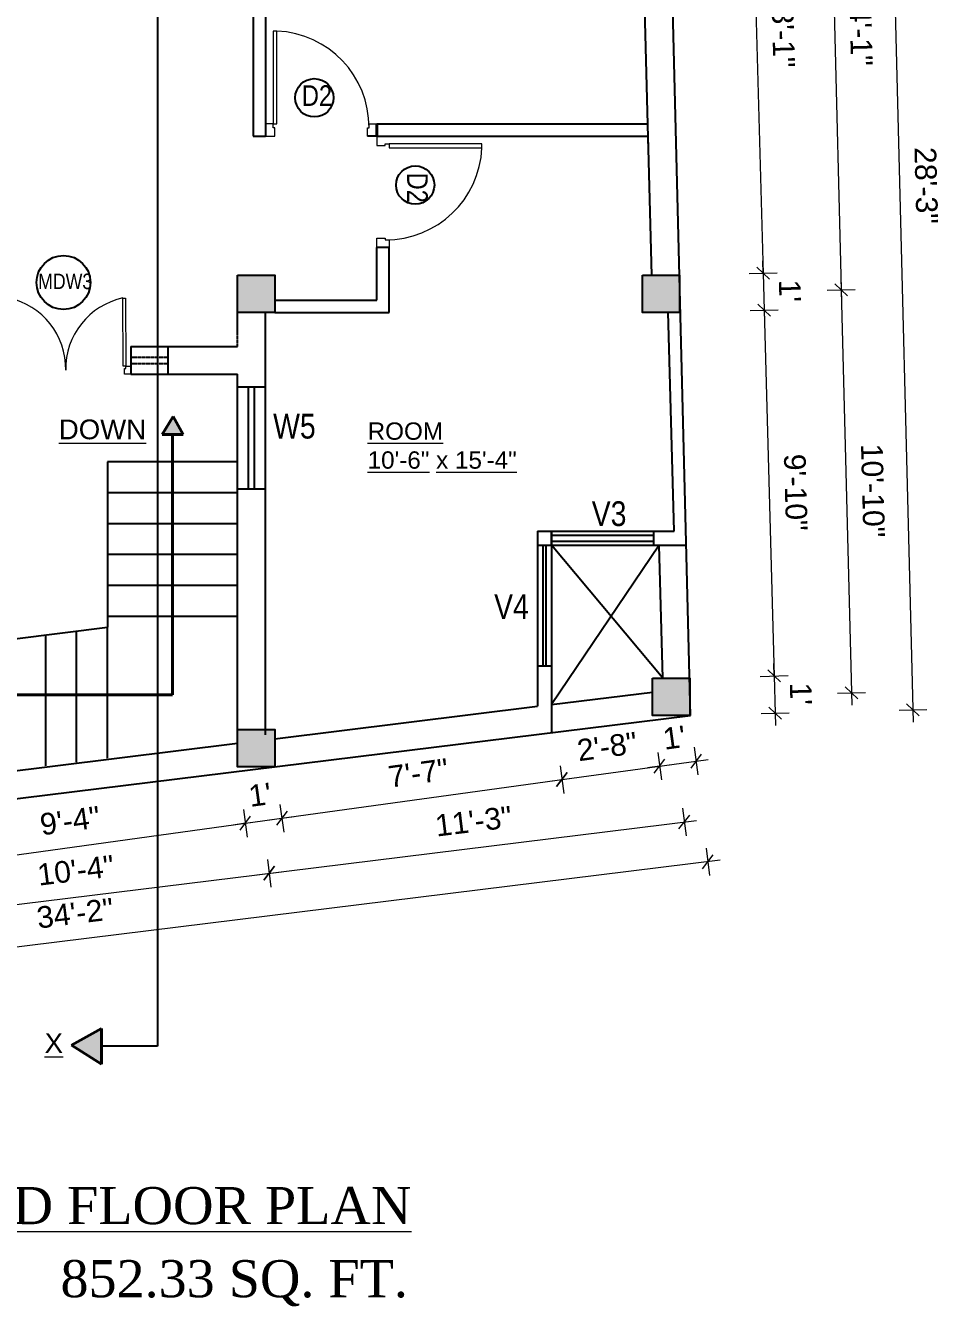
# Model space of a CAD drawing. Header units: inches. Extents: x -111 to 45239, y -6849 to 1261.
# Drawn here: x 22563.2 to 22859.1, y -2380.9 to -1966.8 of the extents above; entities that cross this region are included whole.
import ezdxf

# ---------------------------------------------------------------- set-up
doc = ezdxf.new("R2010")
doc.units = ezdxf.units.IN
doc.header["$LTSCALE"] = 0.5
doc.header["$MEASUREMENT"] = 0
doc.header["$PDMODE"] = 66
doc.linetypes.add('DASH', pattern=[0.35, 0.25, -0.1])
for name, color, linetype, lineweight in [('A_Title Text', 105, 'Continuous', 60), ('door', 202, 'Continuous', 5), ('TEXT', 220, 'Continuous', 9), ('Text 0.200', 122, 'Continuous', 20), ('Toilet', 7, 'Continuous', 25), ('wall', 20, 'Continuous', 40)]:
    doc.layers.add(name, color=color, linetype=linetype, lineweight=lineweight)
doc.styles.add('arial', font='arial.ttf')
doc.styles.add('ordinary', font='ARIALN.TTF')
doc.styles.get("Standard").update_dxf_attribs({"font": 'arial.ttf'})
doc.dimstyles.new('Sudeep', dxfattribs={"dimtxt": 6, "dimasz": 4, "dimexe": 4.5, "dimexo": 4.5, "dimgap": 5, "dimtad": 1, "dimdec": 0, "dimlunit": 4, "dimtxsty": 'arial', "dimblk": 'OBLIQUE', "dimcen": 250, "dimdle": 4, "dimclrd": 86, "dimclre": 5, "dimclrt": 1, "dimadec": 0, "dimazin": 0, "dimtfac": 1, "dimtdec": 0, "dimtix": 1, "dimtmove": 1, "dimatfit": 3, "dimldrblk": 'OBLIQUE', "dimfxl": 4.5, "dimfxlon": 1, "dimfrac": 2, "dimlwd": 15, "dimlwe": 13, "dimarcsym": 0})

# ---------------------------------------------------------------- blocks, each defined once
blk = doc.blocks.new('_Oblique')
at = {"color": 0, "linetype": 'ByBlock', "lineweight": -2}
blk.add_line((-0.5, -0.5), (0.5, 0.5), dxfattribs=at)
blk = doc.blocks.new('*D1126')
at = {"layer": 'A_Title Text', "color": 5, "lineweight": 13, "transparency": 16777216}
for p, q in [((22633.56, -2220.22), (22634.79, -2229.14)), ((22522.58, -2235.55), (22523.81, -2244.46))]:
    blk.add_line(p, q, dxfattribs=at)
at = {"layer": 'A_Title Text', "color": 86, "lineweight": 15, "transparency": 16777216}
blk.add_line((22519.23, -2240.55), (22638.14, -2224.13), dxfattribs=at)
at = {"layer": 'Defpoints', "color": 0, "transparency": 16777216}
for p in [(22631.65, -2206.39), (22520.65, -2221.58), (22634.17, -2224.68)]:
    blk.add_point(p, dxfattribs=at)
at = {"layer": 'A_Title Text', "color": 86, "lineweight": 15, "transparency": 16777216, "xscale": 4, "yscale": 4, "zscale": 4}
for p, rotation in [((22634.17, -2224.68), 7.861618189196038), ((22523.19, -2240.01), 187.8616181891961)]:
    blk.add_blockref('_Oblique', p, dxfattribs=dict(at, rotation=rotation))
at = {"layer": 'A_Title Text', "color": 1, "transparency": 16777216, "insert": (22577.51, -2223.85), "char_height": 7, "attachment_point": 5, "rotation": 7.8616, "style": 'arial'}
blk.add_mtext('9\'-4"', dxfattribs=at)
blk = doc.blocks.new('*D1127')
at = {"layer": 'A_Title Text', "color": 5, "lineweight": 13, "transparency": 16777216}
for p, q in [((22645.33, -2218.6), (22646.57, -2227.51)), ((22633.56, -2220.22), (22634.79, -2229.14))]:
    blk.add_line(p, q, dxfattribs=at)
at = {"layer": 'A_Title Text', "color": 86, "lineweight": 15, "transparency": 16777216}
for p, q in [((22634.17, -2224.68), (22645.95, -2223.06)), ((22645.95, -2223.06), (22649.91, -2222.51)), ((22634.17, -2224.68), (22630.21, -2225.23))]:
    blk.add_line(p, q, dxfattribs=at)
at = {"layer": 'Defpoints', "color": 0, "transparency": 16777216}
for p in [(22631.65, -2206.39), (22643.65, -2206.39), (22645.95, -2223.06)]:
    blk.add_point(p, dxfattribs=at)
at = {"layer": 'A_Title Text', "color": 86, "lineweight": 15, "transparency": 16777216, "xscale": 4, "yscale": 4, "zscale": 4}
for p, rotation in [((22634.17, -2224.68), 7.861618189196014), ((22645.95, -2223.06), 187.8616181891961)]:
    blk.add_blockref('_Oblique', p, dxfattribs=dict(at, rotation=rotation))
at = {"layer": 'A_Title Text', "color": 1, "transparency": 16777216, "insert": (22638.9, -2215.43), "char_height": 7, "attachment_point": 5, "rotation": 7.8616, "style": 'arial'}
blk.add_mtext("1'", dxfattribs=at)
blk = doc.blocks.new('*D1128')
at = {"layer": 'A_Title Text', "color": 5, "lineweight": 13, "transparency": 16777216}
for p, q in [((22735.87, -2206.1), (22737.11, -2215.01)), ((22645.33, -2218.6), (22646.57, -2227.51))]:
    blk.add_line(p, q, dxfattribs=at)
at = {"layer": 'A_Title Text', "color": 86, "lineweight": 15, "transparency": 16777216}
blk.add_line((22641.99, -2223.6), (22740.45, -2210.01), dxfattribs=at)
at = {"layer": 'Defpoints', "color": 0, "transparency": 16777216}
for p in [(22733.14, -2186.26), (22643.65, -2206.39), (22736.49, -2210.55)]:
    blk.add_point(p, dxfattribs=at)
at = {"layer": 'A_Title Text', "color": 86, "lineweight": 15, "transparency": 16777216, "xscale": 4, "yscale": 4, "zscale": 4}
for p, rotation in [((22736.49, -2210.55), 7.861618189196038), ((22645.95, -2223.06), 187.8616181891961)]:
    blk.add_blockref('_Oblique', p, dxfattribs=dict(at, rotation=rotation))
at = {"layer": 'A_Title Text', "color": 1, "transparency": 16777216, "insert": (22690.06, -2208.38), "char_height": 7, "attachment_point": 5, "rotation": 7.8616, "style": 'arial'}
blk.add_mtext('7\'-7"', dxfattribs=at)
blk = doc.blocks.new('*D1129')
at = {"layer": 'A_Title Text', "color": 5, "lineweight": 13, "transparency": 16777216}
for p, q in [((22767.44, -2201.74), (22768.67, -2210.65)), ((22735.87, -2206.1), (22737.11, -2215.01))]:
    blk.add_line(p, q, dxfattribs=at)
at = {"layer": 'A_Title Text', "color": 86, "lineweight": 15, "transparency": 16777216}
blk.add_line((22732.53, -2211.1), (22772.02, -2205.65), dxfattribs=at)
at = {"layer": 'Defpoints', "color": 0, "transparency": 16777216}
for p in [(22733.14, -2186.26), (22765.79, -2189.78), (22768.06, -2206.19)]:
    blk.add_point(p, dxfattribs=at)
at = {"layer": 'A_Title Text', "color": 86, "lineweight": 15, "transparency": 16777216, "xscale": 4, "yscale": 4, "zscale": 4}
for p, rotation in [((22768.06, -2206.19), 7.861618189196038), ((22736.49, -2210.55), 187.8616181891961)]:
    blk.add_blockref('_Oblique', p, dxfattribs=dict(at, rotation=rotation))
at = {"layer": 'A_Title Text', "color": 1, "transparency": 16777216, "insert": (22751.1, -2199.88), "char_height": 7, "attachment_point": 5, "rotation": 7.8616, "style": 'arial'}
blk.add_mtext('2\'-8"', dxfattribs=at)
blk = doc.blocks.new('*D1130')
at = {"layer": 'A_Title Text', "color": 5, "lineweight": 13, "transparency": 16777216}
for p, q in [((22767.44, -2201.74), (22768.67, -2210.65)), ((22779.22, -2200.11), (22780.45, -2209.03))]:
    blk.add_line(p, q, dxfattribs=at)
at = {"layer": 'A_Title Text', "color": 86, "lineweight": 15, "transparency": 16777216}
for p, q in [((22768.06, -2206.19), (22764.1, -2206.74)), ((22768.06, -2206.19), (22779.83, -2204.57)), ((22779.83, -2204.57), (22783.8, -2204.02))]:
    blk.add_line(p, q, dxfattribs=at)
at = {"layer": 'Defpoints', "color": 0, "transparency": 16777216}
for p in [(22765.79, -2189.78), (22777.79, -2189.78), (22779.83, -2204.57)]:
    blk.add_point(p, dxfattribs=at)
at = {"layer": 'A_Title Text', "color": 86, "lineweight": 15, "transparency": 16777216, "xscale": 4, "yscale": 4, "zscale": 4}
for p, rotation in [((22779.83, -2204.57), 187.8616181891961), ((22768.06, -2206.19), 7.861618189196014)]:
    blk.add_blockref('_Oblique', p, dxfattribs=dict(at, rotation=rotation))
at = {"layer": 'A_Title Text', "color": 1, "transparency": 16777216, "insert": (22772.78, -2196.95), "char_height": 7, "attachment_point": 5, "rotation": 7.8616, "style": 'arial'}
blk.add_mtext("1'", dxfattribs=at)
blk = doc.blocks.new('*D1132')
at = {"layer": 'A_Title Text', "color": 86, "lineweight": 15, "transparency": 16777216}
blk.add_line((22514.93, -2256.51), (22645.87, -2240.33), dxfattribs=at)
at = {"layer": 'A_Title Text', "color": 5, "lineweight": 13, "transparency": 16777216}
for p, q in [((22641.35, -2236.36), (22642.45, -2245.29)), ((22518.35, -2251.55), (22519.45, -2260.49))]:
    blk.add_line(p, q, dxfattribs=at)
at = {"layer": 'Defpoints', "color": 0, "transparency": 16777216}
for p in [(22637.65, -2206.39), (22514.65, -2221.58), (22641.9, -2240.82)]:
    blk.add_point(p, dxfattribs=at)
at = {"layer": 'A_Title Text', "color": 86, "lineweight": 15, "transparency": 16777216, "xscale": 4, "yscale": 4, "zscale": 4}
for p, rotation in [((22641.9, -2240.82), 7.042870252557586), ((22518.9, -2256.02), 187.0428702525576)]:
    blk.add_blockref('_Oblique', p, dxfattribs=dict(at, rotation=rotation))
at = {"layer": 'A_Title Text', "color": 1, "transparency": 16777216, "insert": (22579.35, -2239.91), "char_height": 7, "attachment_point": 5, "rotation": 7.0429, "style": 'arial'}
blk.add_mtext('10\'-4"', dxfattribs=at)
blk = doc.blocks.new('*D1133')
at = {"layer": 'A_Title Text', "color": 86, "lineweight": 15, "transparency": 16777216}
blk.add_line((22637.93, -2241.31), (22780.02, -2223.76), dxfattribs=at)
at = {"layer": 'A_Title Text', "color": 5, "lineweight": 13, "transparency": 16777216}
for p, q in [((22775.5, -2219.78), (22776.6, -2228.72)), ((22641.35, -2236.36), (22642.45, -2245.29))]:
    blk.add_line(p, q, dxfattribs=at)
at = {"layer": 'Defpoints', "color": 0, "transparency": 16777216}
for p in [(22771.79, -2189.78), (22637.65, -2206.39), (22776.05, -2224.25)]:
    blk.add_point(p, dxfattribs=at)
at = {"layer": 'A_Title Text', "color": 86, "lineweight": 15, "transparency": 16777216, "xscale": 4, "yscale": 4, "zscale": 4}
for p, rotation in [((22776.05, -2224.25), 7.042870252557586), ((22641.9, -2240.82), 187.0428702525576)]:
    blk.add_blockref('_Oblique', p, dxfattribs=dict(at, rotation=rotation))
at = {"layer": 'A_Title Text', "color": 1, "transparency": 16777216, "insert": (22707.93, -2224.03), "char_height": 7, "attachment_point": 5, "rotation": 7.0429, "style": 'arial'}
blk.add_mtext('11\'-3"', dxfattribs=at)
blk = doc.blocks.new('*D1134')
at = {"layer": 'A_Title Text', "color": 5, "lineweight": 13, "transparency": 16777216}
for p, q in [((22783.1, -2232.68), (22784.2, -2241.61)), ((22376.22, -2282.98), (22377.33, -2291.91))]:
    blk.add_line(p, q, dxfattribs=at)
at = {"layer": 'A_Title Text', "color": 86, "lineweight": 15, "transparency": 16777216}
blk.add_line((22787.62, -2236.65), (22372.81, -2287.94), dxfattribs=at)
at = {"layer": 'Defpoints', "color": 0, "transparency": 16777216}
for p in [(22777.79, -2189.78), (22370.92, -2240.08), (22376.78, -2287.45)]:
    blk.add_point(p, dxfattribs=at)
at = {"layer": 'A_Title Text', "color": 86, "lineweight": 15, "transparency": 16777216, "xscale": 4, "yscale": 4, "zscale": 4}
for p, rotation in [((22783.65, -2237.14), 7.048072108460931), ((22376.78, -2287.45), 187.048072108461)]:
    blk.add_blockref('_Oblique', p, dxfattribs=dict(at, rotation=rotation))
at = {"layer": 'A_Title Text', "color": 1, "transparency": 16777216, "insert": (22579.16, -2253.78), "char_height": 7, "attachment_point": 5, "rotation": 7.0481, "style": 'arial'}
blk.add_mtext('34\'-2"', dxfattribs=at)
blk = doc.blocks.new('*D1135')
at = {"layer": 'A_Title Text', "color": 86, "lineweight": 15, "transparency": 16777216}
blk.add_line((22797.13, -1885.52), (22801.63, -2050.76), dxfattribs=at)
at = {"layer": 'A_Title Text', "color": 5, "lineweight": 13, "transparency": 16777216}
for p, q in [((22792.74, -1889.64), (22801.73, -1889.39)), ((22797.02, -2046.89), (22806.02, -2046.64))]:
    blk.add_line(p, q, dxfattribs=at)
at = {"layer": 'Defpoints', "color": 0, "transparency": 16777216}
for p in [(22770.21, -1890.25), (22774.5, -2047.5), (22801.52, -2046.77)]:
    blk.add_point(p, dxfattribs=at)
at = {"layer": 'A_Title Text', "color": 86, "lineweight": 15, "transparency": 16777216, "xscale": 4, "yscale": 4, "zscale": 4}
for p, rotation in [((22797.24, -1889.52), 91.55964457940769), ((22801.52, -2046.77), 271.5596445794077)]:
    blk.add_blockref('_Oblique', p, dxfattribs=dict(at, rotation=rotation))
at = {"layer": 'A_Title Text', "color": 1, "transparency": 16777216, "insert": (22807.95, -1967.91), "char_height": 7, "attachment_point": 5, "rotation": 271.5596, "style": 'arial'}
blk.add_mtext('13\'-1"', dxfattribs=at)
blk = doc.blocks.new('*D1136')
at = {"layer": 'A_Title Text', "color": 86, "lineweight": 15, "transparency": 16777216}
for p, q in [((22801.52, -2046.77), (22801.41, -2042.77)), ((22801.52, -2046.77), (22801.84, -2058.76)), ((22801.84, -2058.76), (22801.95, -2062.76))]:
    blk.add_line(p, q, dxfattribs=at)
at = {"layer": 'A_Title Text', "color": 5, "lineweight": 13, "transparency": 16777216}
for p, q in [((22797.02, -2046.89), (22806.02, -2046.64)), ((22797.35, -2058.88), (22806.34, -2058.63))]:
    blk.add_line(p, q, dxfattribs=at)
at = {"layer": 'Defpoints', "color": 0, "transparency": 16777216}
for p in [(22774.5, -2047.5), (22774.5, -2059.5), (22801.84, -2058.76)]:
    blk.add_point(p, dxfattribs=at)
at = {"layer": 'A_Title Text', "color": 86, "lineweight": 15, "transparency": 16777216, "xscale": 4, "yscale": 4, "zscale": 4}
for p, rotation in [((22801.52, -2046.77), 271.5596445794165), ((22801.84, -2058.76), 91.55964457941651)]:
    blk.add_blockref('_Oblique', p, dxfattribs=dict(at, rotation=rotation))
at = {"layer": 'A_Title Text', "color": 1, "transparency": 16777216, "insert": (22810.19, -2052.53), "char_height": 7, "attachment_point": 5, "rotation": 271.5596, "style": 'arial'}
blk.add_mtext("1'", dxfattribs=at)
blk = doc.blocks.new('*D1137')
at = {"layer": 'A_Title Text', "color": 86, "lineweight": 15, "transparency": 16777216}
blk.add_line((22801.73, -2054.76), (22805.17, -2181.03), dxfattribs=at)
at = {"layer": 'A_Title Text', "color": 5, "lineweight": 13, "transparency": 16777216}
for p, q in [((22797.34, -2058.88), (22806.34, -2058.63)), ((22800.56, -2177.16), (22809.56, -2176.91))]:
    blk.add_line(p, q, dxfattribs=at)
at = {"layer": 'Defpoints', "color": 0, "transparency": 16777216}
for p in [(22774.5, -2059.5), (22777.79, -2177.78), (22805.06, -2177.04)]:
    blk.add_point(p, dxfattribs=at)
at = {"layer": 'A_Title Text', "color": 86, "lineweight": 15, "transparency": 16777216, "xscale": 4, "yscale": 4, "zscale": 4}
for p, rotation in [((22801.84, -2058.76), 91.55964457941651), ((22805.06, -2177.04), 271.5596445794165)]:
    blk.add_blockref('_Oblique', p, dxfattribs=dict(at, rotation=rotation))
at = {"layer": 'A_Title Text', "color": 1, "transparency": 16777216, "insert": (22812.02, -2117.66), "char_height": 7, "attachment_point": 5, "rotation": 271.5596, "style": 'arial'}
blk.add_mtext('9\'-10"', dxfattribs=at)
blk = doc.blocks.new('*D1138')
at = {"layer": 'A_Title Text', "color": 86, "lineweight": 15, "transparency": 16777216}
for p, q in [((22805.06, -2177.04), (22804.95, -2173.04)), ((22805.06, -2177.04), (22805.39, -2189.04)), ((22805.39, -2189.04), (22805.5, -2193.03))]:
    blk.add_line(p, q, dxfattribs=at)
at = {"layer": 'A_Title Text', "color": 5, "lineweight": 13, "transparency": 16777216}
for p, q in [((22800.56, -2177.16), (22809.56, -2176.91)), ((22800.89, -2189.16), (22809.89, -2188.91))]:
    blk.add_line(p, q, dxfattribs=at)
at = {"layer": 'Defpoints', "color": 0, "transparency": 16777216}
for p in [(22777.79, -2177.78), (22778.09, -2189.78), (22805.39, -2189.04)]:
    blk.add_point(p, dxfattribs=at)
at = {"layer": 'A_Title Text', "color": 86, "lineweight": 15, "transparency": 16777216, "xscale": 4, "yscale": 4, "zscale": 4}
for p, rotation in [((22805.06, -2177.04), 271.5596445794165), ((22805.39, -2189.04), 91.55964457941651)]:
    blk.add_blockref('_Oblique', p, dxfattribs=dict(at, rotation=rotation))
at = {"layer": 'A_Title Text', "color": 1, "transparency": 16777216, "insert": (22813.74, -2182.8), "char_height": 7, "attachment_point": 5, "rotation": 271.5596, "style": 'arial'}
blk.add_mtext("1'", dxfattribs=at)
blk = doc.blocks.new('*D1141')
at = {"layer": 'A_Title Text', "color": 86, "lineweight": 15, "transparency": 16777216}
blk.add_line((22822.37, -1878.93), (22826.85, -2056.18), dxfattribs=at)
at = {"layer": 'A_Title Text', "color": 5, "lineweight": 13, "transparency": 16777216}
for p, q in [((22817.97, -1883.04), (22826.97, -1882.82)), ((22822.25, -2052.29), (22831.25, -2052.07))]:
    blk.add_line(p, q, dxfattribs=at)
at = {"layer": 'Defpoints', "color": 0, "transparency": 16777216}
for p in [(22770.21, -1884.25), (22774.5, -2053.5), (22826.75, -2052.18)]:
    blk.add_point(p, dxfattribs=at)
at = {"layer": 'A_Title Text', "color": 86, "lineweight": 15, "transparency": 16777216, "xscale": 4, "yscale": 4, "zscale": 4}
for p, rotation in [((22822.47, -1882.93), 91.44911383239761), ((22826.75, -2052.18), 271.4491138323976)]:
    blk.add_blockref('_Oblique', p, dxfattribs=dict(at, rotation=rotation))
at = {"layer": 'A_Title Text', "color": 1, "transparency": 16777216, "insert": (22833.12, -1967.34), "char_height": 7, "attachment_point": 5, "rotation": 271.4491, "style": 'arial'}
blk.add_mtext('14\'-1"', dxfattribs=at)
blk = doc.blocks.new('*D1142')
at = {"layer": 'A_Title Text', "color": 86, "lineweight": 15, "transparency": 16777216}
blk.add_line((22826.65, -2048.18), (22830.15, -2186.46), dxfattribs=at)
at = {"layer": 'A_Title Text', "color": 5, "lineweight": 13, "transparency": 16777216}
for p, q in [((22822.25, -2052.29), (22831.25, -2052.07)), ((22825.55, -2182.57), (22834.55, -2182.34))]:
    blk.add_line(p, q, dxfattribs=at)
at = {"layer": 'Defpoints', "color": 0, "transparency": 16777216}
for p in [(22774.5, -2053.5), (22777.79, -2183.78), (22830.05, -2182.46)]:
    blk.add_point(p, dxfattribs=at)
at = {"layer": 'A_Title Text', "color": 86, "lineweight": 15, "transparency": 16777216, "xscale": 4, "yscale": 4, "zscale": 4}
for p, rotation in [((22826.75, -2052.18), 91.44911383237451), ((22830.05, -2182.46), 271.4491138323745)]:
    blk.add_blockref('_Oblique', p, dxfattribs=dict(at, rotation=rotation))
at = {"layer": 'A_Title Text', "color": 1, "transparency": 16777216, "insert": (22836.97, -2117.1), "char_height": 7, "attachment_point": 5, "rotation": 271.4491, "style": 'arial'}
blk.add_mtext('10\'-10"', dxfattribs=at)
blk = doc.blocks.new('*D1143')
at = {"layer": 'A_Title Text', "color": 86, "lineweight": 15, "transparency": 16777216}
blk.add_line((22841.2, -1845.42), (22850.04, -2191.94), dxfattribs=at)
at = {"layer": 'A_Title Text', "color": 5, "lineweight": 13, "transparency": 16777216}
for p, q in [((22836.8, -1849.53), (22845.8, -1849.3)), ((22845.44, -2188.06), (22854.44, -2187.83))]:
    blk.add_line(p, q, dxfattribs=at)
at = {"layer": 'Defpoints', "color": 0, "transparency": 16777216}
for p in [(22769.46, -1851.25), (22778.09, -2189.78), (22849.94, -2187.95)]:
    blk.add_point(p, dxfattribs=at)
at = {"layer": 'A_Title Text', "color": 86, "lineweight": 15, "transparency": 16777216, "xscale": 4, "yscale": 4, "zscale": 4}
for p, rotation in [((22841.3, -1849.42), 91.46195018982071), ((22849.94, -2187.95), 271.4619501898207)]:
    blk.add_blockref('_Oblique', p, dxfattribs=dict(at, rotation=rotation))
at = {"layer": 'A_Title Text', "color": 1, "transparency": 16777216, "insert": (22854.19, -2018.46), "char_height": 7, "attachment_point": 5, "rotation": 271.462, "style": 'arial'}
blk.add_mtext('28\'-3"', dxfattribs=at)

msp = doc.modelspace()

# ---------------------------------------------------------------- hatches: boundary and pattern name
at = {"layer": 'Toilet'}
for points in [[(22643.65, -2047.5), (22631.65, -2047.5), (22631.65, -2059.5), (22643.65, -2059.5)], [(22774.5, -2047.5), (22762.5, -2047.5), (22762.5, -2059.5), (22774.5, -2059.5)], [(22777.79, -2177.78), (22765.79, -2177.78), (22765.79, -2189.78), (22777.79, -2189.78)], [(22643.65, -2194.39), (22631.65, -2194.39), (22631.65, -2206.39), (22643.65, -2206.39)]]:
    msp.add_hatch(color=1, dxfattribs=at).paths.add_polyline_path(points)
at = {"layer": 'wall', "ltscale": 5}
h = msp.add_hatch(color=2, dxfattribs=at)
h.dxf.hatch_style = 1
h.paths.add_polyline_path([(22610.83, -2093.17), (22607.26, -2098.92), (22614.04, -2098.92)])
h = msp.add_hatch(color=2, dxfattribs=at)
h.dxf.hatch_style = 1
h.paths.add_polyline_path([(22577.95, -2296.44), (22587.71, -2302.52), (22587.71, -2290.99)])

# ---------------------------------------------------------------- linework, layer by layer
at = {"layer": 'door', "ltscale": 0.5}
for p, q in [((22643.15, -1998.51), (22640.65, -1998.51)), ((22643.15, -1998.51), (22640.65, -1998.51)), ((22595.49, -2076.84), (22597.16, -2076.83)), ((22595.49, -2076.84), (22597.16, -2076.83))]:
    msp.add_line(p, q, dxfattribs=at)
for points in [[(22643.15, -1968.51), (22643.15, -1998.51), (22644.4, -1998.51), (22644.4, -1968.51)], [(22643.15, -1968.51), (22643.15, -1998.51), (22644.4, -1998.51), (22644.4, -1968.51)], [(22674.15, -1998.51), (22676.65, -1998.51), (22676.65, -2002.51), (22673.65, -2002.51), (22673.65, -1999.76), (22674.15, -1999.76)], [(22674.15, -1998.51), (22676.65, -1998.51), (22676.65, -2002.51), (22673.65, -2002.51), (22673.65, -1999.76), (22674.15, -1999.76)], [(22710.65, -2005.01), (22680.65, -2005.01), (22680.65, -2006.26), (22710.65, -2006.26)], [(22710.65, -2005.01), (22680.65, -2005.01), (22680.65, -2006.26), (22710.65, -2006.26)], [(22680.65, -2036.01), (22680.65, -2038.51), (22676.65, -2038.51), (22676.65, -2035.51), (22679.4, -2035.51), (22679.4, -2036.01)], [(22595.45, -2054.83), (22595.49, -2076.84), (22594.65, -2076.84), (22594.62, -2054.83)], [(22595.45, -2054.83), (22595.49, -2076.84), (22594.65, -2076.84), (22594.62, -2054.83)]]:
    msp.add_lwpolyline(points, close=True, dxfattribs=at)
for points in [[(22640.65, -1998.51), (22640.65, -2002.51), (22643.65, -2002.51), (22643.65, -1999.76), (22643.15, -1999.76), (22643.15, -1998.51)], [(22640.65, -1998.51), (22640.65, -2002.51), (22643.65, -2002.51), (22643.65, -1999.76), (22643.15, -1999.76), (22643.15, -1998.51)], [(22680.65, -2002.51), (22676.65, -2002.51), (22676.65, -2005.51), (22679.4, -2005.51), (22679.4, -2005.01), (22680.65, -2005.01)], [(22680.65, -2002.51), (22676.65, -2002.51), (22676.65, -2005.51), (22679.4, -2005.51), (22679.4, -2005.01), (22680.65, -2005.01)], [(22597.16, -2076.83), (22597.16, -2079.5), (22595.16, -2079.51), (22595.16, -2077.67), (22595.49, -2077.67), (22595.49, -2076.84)], [(22597.16, -2076.83), (22597.16, -2079.5), (22595.16, -2079.51), (22595.16, -2077.67), (22595.49, -2077.67), (22595.49, -2076.84)]]:
    msp.add_lwpolyline(points, dxfattribs=at)
for centre, radius, start, end in [((22643.02, -1999.61), 31.13, 359.7166, 87.4662), ((22643.02, -1999.61), 31.13, 359.7166, 87.4662), ((22679.55, -2004.89), 31.13, 269.7166, 357.4662), ((22679.55, -2004.89), 31.13, 269.7166, 357.4662), ((22552.72, -2077.74), 23.43, 358.9456, 77.9801), ((22552.72, -2077.74), 23.43, 358.9456, 77.9801), ((22599.5, -2077.67), 23.36, 102.0604, 181.2274), ((22599.5, -2077.67), 23.36, 102.0604, 181.2274)]:
    msp.add_arc(centre, radius, start, end, dxfattribs=at)
at = {"layer": 'Toilet'}
for p, q in [((22605.82, -1757.43), (22605.82, -2296.75)), ((22778.09, -2189.78), (22769.53, -1851.25)), ((22636.65, -1890.25), (22636.65, -2002.51)), ((22640.65, -1890.25), (22640.65, -2002.51)), ((22764.49, -2007), (22761.51, -1890.25)), ((22676.65, -2002.51), (22676.65, -1998.5)), ((22676.65, -1998.51), (22764.27, -1998.51)), ((22636.65, -2002.51), (22640.65, -2002.51)), ((22676.65, -2002.5), (22673.65, -2002.5)), ((22676.65, -2002.51), (22764.37, -2002.51)), ((22765.52, -2047.5), (22764.37, -2002.51)), ((22676.65, -2055.5), (22676.65, -2038.51)), ((22680.65, -2038.51), (22676.65, -2038.51)), ((22680.65, -2059.5), (22680.65, -2038.51)), ((22643.65, -2055.5), (22676.65, -2055.5)), ((22640.65, -2196.08), (22640.65, -2059.5)), ((22643.65, -2059.5), (22680.65, -2059.5)), ((22772.81, -2130.25), (22770.82, -2059.38)), ((22597.16, -2070.5), (22631.65, -2070.5)), ((22597.16, -2070.5), (22597.16, -2079.5)), ((22609.16, -2070.5), (22609.16, -2079.5)), ((22597.16, -2079.5), (22631.65, -2079.5)), ((22631.65, -2157.8), (22631.65, -2079.5)), ((22631.65, -2083.5), (22640.65, -2083.5)), ((22631.65, -2107.8), (22589.65, -2107.8)), ((22589.65, -2107.8), (22589.65, -2161.3)), ((22631.65, -2117.8), (22589.65, -2117.8)), ((22631.65, -2116.5), (22640.65, -2116.5)), ((22631.65, -2127.8), (22589.65, -2127.8)), ((22728.64, -2130.25), (22772.81, -2130.25)), ((22728.64, -2130.25), (22728.64, -2186.82)), ((22733.14, -2130.25), (22733.14, -2134.75)), ((22733.14, -2134.75), (22776.7, -2134.8)), ((22733.14, -2134.75), (22733.14, -2195.33)), ((22769.15, -2177.78), (22733.14, -2134.75)), ((22767.94, -2134.79), (22733.14, -2186.26)), ((22769.15, -2177.78), (22767.94, -2134.79)), ((22772.94, -2134.79), (22772.94, -2134.79)), ((22631.65, -2137.8), (22589.65, -2137.8)), ((22631.65, -2147.8), (22589.65, -2147.8)), ((22631.65, -2194.39), (22631.65, -2156.64)), ((22559.65, -2165.01), (22589.65, -2161.3)), ((22631.65, -2157.8), (22589.65, -2157.8)), ((22589.65, -2203.62), (22589.65, -2161.3)), ((22569.65, -2206.09), (22569.65, -2163.77)), ((22579.65, -2204.86), (22579.65, -2162.54)), ((22733.14, -2186.26), (22765.79, -2182.23)), ((22394.65, -2237.15), (22778.09, -2189.78)), ((22643.65, -2197.32), (22728.64, -2186.82)), ((22520.65, -2212.52), (22631.65, -2198.8)), ((22733.14, -2195.33), (22733.14, -2195.34)), ((22605.82, -2296.75), (22587.71, -2296.75))]:
    msp.add_line(p, q, dxfattribs=at)
at = {"layer": 'Toilet', "color": 1, "linetype": 'DASH', "ltscale": 0.1}
for p, q in [((22680.65, -2038.51), (22676.65, -2038.51)), ((22631.65, -2070.5), (22631.65, -2059.5)), ((22597.16, -2074), (22609.16, -2074)), ((22597.16, -2076), (22609.16, -2076))]:
    msp.add_line(p, q, dxfattribs=at)
at = {"layer": 'Toilet', "color": 3}
for p, q in [((22635.15, -2116.5), (22635.15, -2083.5)), ((22637.15, -2116.5), (22637.15, -2083.5)), ((22733.14, -2134.75), (22733.14, -2130.25)), ((22733.14, -2131.5), (22766.14, -2131.5)), ((22766.14, -2134.75), (22766.14, -2130.25)), ((22728.64, -2134.75), (22733.14, -2134.75)), ((22730.39, -2173.75), (22730.39, -2134.75)), ((22731.39, -2173.75), (22731.39, -2134.75)), ((22733.14, -2133.5), (22766.14, -2133.5)), ((22728.64, -2173.75), (22733.14, -2173.75))]:
    msp.add_line(p, q, dxfattribs=at)
at = {"layer": 'Toilet'}
for points in [[(22631.65, -2047.5), (22643.65, -2047.5), (22643.65, -2059.5), (22631.65, -2059.5)], [(22762.5, -2047.5), (22774.5, -2047.5), (22774.5, -2059.5), (22762.5, -2059.5)], [(22765.79, -2177.78), (22777.79, -2177.78), (22777.79, -2189.78), (22765.79, -2189.78)], [(22631.65, -2194.39), (22643.65, -2194.39), (22643.65, -2206.39), (22631.65, -2206.39)]]:
    msp.add_lwpolyline(points, close=True, dxfattribs=at)
for centre, radius in [((22656.46, -1990.1), 6.19), ((22689.07, -2018.32), 6.19), ((22575.4, -2049.81), 8.73)]:
    msp.add_circle(centre, radius, dxfattribs=at)
at = {"layer": 'wall', "ltscale": 5}
msp.add_line((22676.65, -2002.51), (22676.65, -1998.51), dxfattribs=at)
msp.add_line((22676.65, -2002.51), (22676.65, -1998.51), dxfattribs=at)
msp.add_line((22676.65, -2002.51), (22676.65, -1998.51), dxfattribs=at)
msp.add_line((22676.65, -2002.51), (22676.65, -1998.51), dxfattribs=at)
msp.add_line((22676.65, -2002.51), (22676.65, -1998.51), dxfattribs=at)
msp.add_line((22676.65, -2002.51), (22676.65, -1998.51), dxfattribs=at)
at = {"layer": 'wall', "color": 1, "ltscale": 5}
for p, q in [((22610.83, -2093.17), (22607.26, -2098.92)), ((22614.04, -2098.92), (22610.83, -2093.17)), ((22607.26, -2098.92), (22614.04, -2098.92)), ((22610.65, -2098.92), (22610.65, -2183.15)), ((22610.65, -2183.15), (22546.6, -2183.15)), ((22587.71, -2290.99), (22577.95, -2296.44)), ((22587.71, -2302.52), (22587.71, -2290.99)), ((22577.95, -2296.44), (22587.71, -2302.52))]:
    msp.add_line(p, q, dxfattribs=at)

# ---------------------------------------------------------------- texts
at = {"layer": 'door', "ltscale": 0.5, "insert": (22652.44, -1986.05), "char_height": 6.664, "width": 3.6268, "attachment_point": 1, "style": 'ordinary'}
msp.add_mtext('D2', dxfattribs=at)
at = {"layer": 'door', "ltscale": 0.5, "style": 'ordinary'}
for s, insert, char_height, width, attachment_point, rotation in [('D2', (22693.12, -2014.3), 6.664, 3.6268, 1, 270), ('MDW3', (22567.19, -2046.95), 5, 3.6268, 1, 360), ('W5', (22643.16, -2100.39), 8, 4.3538, 7, 0), ('V3', (22746.13, -2128.67), 8, 4.3538, 7, 0), ('V4', (22714.57, -2158.6), 8, 4.3538, 7, 0)]:
    msp.add_mtext(s, dxfattribs=dict(at, insert=insert, char_height=char_height, width=width, attachment_point=attachment_point, rotation=rotation))
at = {"layer": 'TEXT'}
for s, insert, char_height, width, attachment_point in [('{\\LDOWN\\fArial TUR|b0|i0|c162|p34; }', (22602.1, -2100.59), 6.3775, 70.6779, 9), ('{\\fArial TUR|b0|i0|c162|p34;\\LROOM\\P1\\fArial TUR|b0|i0|c0|p34;0\\fArial TUR|b0|i0|c162|p34;\'-\\fArial TUR|b0|i0|c0|p34;6\\fArial TUR|b0|i0|c162|p34;" x 1\\fArial TUR|b0|i0|c0|p34;5\\fArial TUR|b0|i0|c162|p34;\'-\\fArial TUR|b0|i0|c0|p34;4\\fArial TUR|b0|i0|c162|p34;"}', (22673.69, -2110.1), 5.60913, 62.1621, 7), ('{\\LX}', (22575.24, -2298.93), 6.378, 70.6779, 9)]:
    msp.add_mtext(s, dxfattribs=dict(at, insert=insert, char_height=char_height, width=width, attachment_point=attachment_point))
at = {"layer": 'Text 0.200', "ltscale": 10, "char_height": 12, "attachment_point": 2}
for s, insert, width in [('{\\fTimes New Roman|b0|i0|c0|p18;\\L\\PSECOND FLOOR PLAN}', (22593.68, -2322.28), 191.0164), ('\\pi-60,l72;{\\fTimes New Roman|b0|i0|c0|p18;AREA:-^I  852.33 SQ. FT.}', (22587.57, -2365.91), 219.164)]:
    msp.add_mtext(s, dxfattribs=dict(at, insert=insert, width=width))

# ---------------------------------------------------------------- dimensions: what is measured, and where the dimension line sits
at = {"layer": 'A_Title Text'}
for p1, p2, distance, picture, middle in [((22769.46, -1851.25), (22778.09, -2189.78), 71.87, '*D1143', (22854.19, -2018.46)), ((22770.21, -1884.25), (22774.5, -2053.5), 52.27, '*D1141', (22833.12, -1967.34)), ((22770.21, -1890.25), (22774.5, -2047.5), 27.03, '*D1135', (22807.95, -1967.91)), ((22777.79, -2189.78), (22370.92, -2240.08), 47.73, '*D1134', (22579.16, -2253.78))]:
    dim = msp.add_aligned_dim(p1=p1, p2=p2, distance=distance, dimstyle='Sudeep', override={"dimtxt": 7}, dxfattribs=at)
    dim.commit()
    dim.dimension.update_dxf_attribs({"geometry": picture, "text_midpoint": middle})
for base, p1, p2, angle, picture, middle in [((22801.84, -2058.76), (22774.5, -2047.5), (22774.5, -2059.5), 91.5596, '*D1136', (22810.19, -2052.53)), ((22830.05, -2182.46), (22774.5, -2053.5), (22777.79, -2183.78), 91.4491, '*D1142', (22836.97, -2117.1)), ((22805.06, -2177.04), (22774.5, -2059.5), (22777.79, -2177.78), 91.5596, '*D1137', (22812.02, -2117.66)), ((22805.39, -2189.04), (22777.79, -2177.78), (22778.09, -2189.78), 91.5596, '*D1138', (22813.74, -2182.8)), ((22736.49, -2210.55), (22643.65, -2206.39), (22733.14, -2186.26), 187.8616, '*D1128', (22690.06, -2208.38)), ((22768.06, -2206.19), (22733.14, -2186.26), (22765.79, -2189.78), 187.8616, '*D1129', (22751.1, -2199.88)), ((22776.05, -2224.25), (22637.65, -2206.39), (22771.79, -2189.78), 187.0429, '*D1133', (22707.93, -2224.03)), ((22779.83, -2204.57), (22765.79, -2189.78), (22777.79, -2189.78), 187.8616, '*D1130', (22772.78, -2196.95)), ((22641.9, -2240.82), (22514.65, -2221.58), (22637.65, -2206.39), 187.0429, '*D1132', (22579.35, -2239.91)), ((22634.17, -2224.68), (22520.65, -2221.58), (22631.65, -2206.39), 187.8616, '*D1126', (22577.51, -2223.85)), ((22645.95, -2223.06), (22631.65, -2206.39), (22643.65, -2206.39), 187.8616, '*D1127', (22638.9, -2215.43))]:
    dim = msp.add_linear_dim(base=base, p1=p1, p2=p2, angle=angle, dimstyle='Sudeep', override={"dimtxt": 7}, dxfattribs=at)
    dim.commit()
    dim.dimension.update_dxf_attribs({"geometry": picture, "text_midpoint": middle})

doc.saveas('drawing.dxf')
